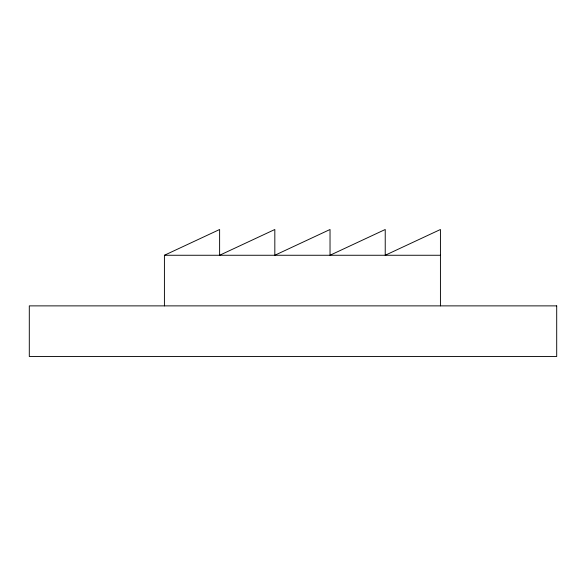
<?xml version="1.0" encoding="UTF-8"?>
<svg xmlns="http://www.w3.org/2000/svg" width="586" height="586" viewBox="0 0 586 586"><rect width="100%" height="100%" fill="white"/><g stroke="black" fill="none" stroke-linecap="round" stroke-linejoin="round"><path stroke-width="0.88" d="M164.417 305.877L164.417 255.262L219.618 229.5L219.618 255.262L274.827 229.5L274.827 255.262L330.028 229.5L330.028 255.262L385.229 229.5L385.229 255.262L440.43 229.5L440.43 305.877M164.417 255.262L440.43 255.262M556.7 305.877L29.3 305.877L29.3 356.5L556.7 356.5L556.7 305.877"/></g></svg>
